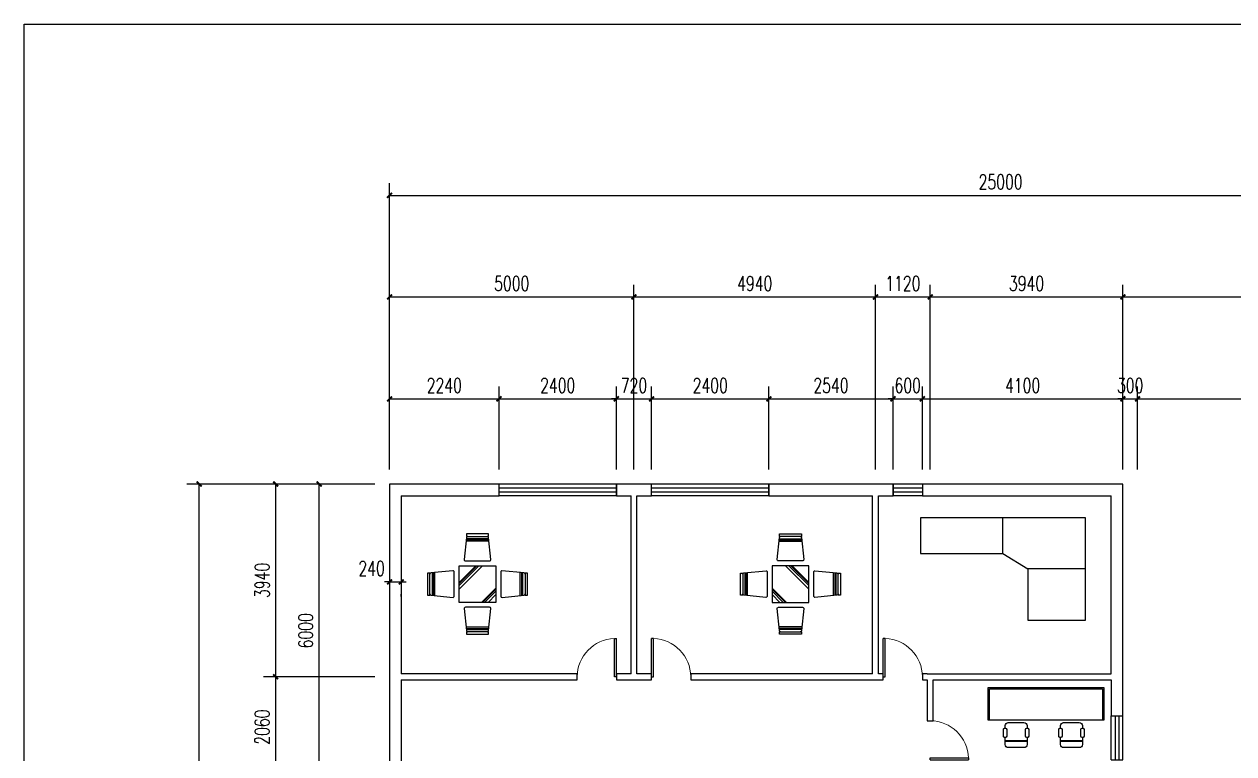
# Model space of a CAD drawing. Extents: x -76502 to 88679, y -12865 to 57615.
# Drawn here: x 17039 to 41782, y 42699 to 57615 of the extents above; entities that cross this region are included whole.
import ezdxf

# ---------------------------------------------------------------- set-up
doc = ezdxf.new("R2010")
doc.units = 0
doc.header["$LTSCALE"] = 1000
doc.header["$MEASUREMENT"] = 0
for name, color, linetype in [('edge', 180, 'Continuous'), ('LVTRY', 6, 'Continuous'), ('PUB_DIM', 3, 'Continuous'), ('WALL', 9, 'Continuous'), ('WINDOW', 4, 'Continuous')]:
    doc.layers.add(name, color=color, linetype=linetype)
doc.styles.add('_TCH_DIM_T3', font='SIMPLEX', dxfattribs={"width": 0.705882, "bigfont": 'GBCBIG'})
doc.dimstyles.new('_TCH_ARCH&&100', dxfattribs={"dimtxt": 297.5, "dimasz": 100, "dimexe": 250, "dimexo": 300, "dimgap": 126.25, "dimtad": 1, "dimdec": 0, "dimzin": 0, "dimdsep": 46, "dimtxsty": '_TCH_DIM_T3', "dimblk": 'ARCHTICK', "dimcen": 0.09, "dimclrt": 7, "dimazin": 2, "dimtfac": 1, "dimtdec": 0, "dimtix": 1, "dimtmove": 2, "dimatfit": 3, "dimfxl": 100, "dimtolj": 1, "dimtzin": 0, "dimarcsym": 0})

# ---------------------------------------------------------------- blocks, each defined once
blk = doc.blocks.new('_ArchTick')
at = {"color": 0, "linetype": 'ByBlock', "const_width": 0.4}
blk.add_lwpolyline([(-0.5, -0.5), (0.5, 0.5)], dxfattribs=at)
blk = doc.blocks.new('*D204')
at = {"layer": 'Defpoints', "color": 0, "transparency": 16777216}
for p in [(23072, 48214), (24512, 48214), (24512, 42214)]:
    blk.add_point(p, dxfattribs=at)
at = {"layer": 'PUB_DIM', "color": 0, "lineweight": -2, "transparency": 16777216}
for p, q in [((24212, 48214), (22822, 48214)), ((23072, 42214), (23072, 48214)), ((24212, 42214), (22822, 42214))]:
    blk.add_line(p, q, dxfattribs=at)
at = {"layer": 'PUB_DIM', "color": 0, "lineweight": -2, "transparency": 16777216, "xscale": 100, "yscale": 100, "zscale": 100}
for p, rotation in [((23072, 48214), 90), ((23072, 42214), 270)]:
    blk.add_blockref('_ArchTick', p, dxfattribs=dict(at, rotation=rotation))
at = {"layer": 'PUB_DIM', "color": 7, "transparency": 16777216, "insert": (22797, 45214), "char_height": 297.5, "attachment_point": 5, "rotation": 90, "style": '_TCH_DIM_T3'}
blk.add_mtext('\\A1;6000', dxfattribs=at)
blk = doc.blocks.new('*D220')
at = {"layer": 'Defpoints', "color": 0, "transparency": 16777216}
for p in [(20617, 48214), (24512, 48214), (24512, 28214)]:
    blk.add_point(p, dxfattribs=at)
at = {"layer": 'PUB_DIM', "color": 0, "lineweight": -2, "transparency": 16777216}
for p, q in [((24212, 48214), (20367, 48214)), ((20617, 28214), (20617, 48214)), ((24212, 28214), (20367, 28214))]:
    blk.add_line(p, q, dxfattribs=at)
at = {"layer": 'PUB_DIM', "color": 0, "lineweight": -2, "transparency": 16777216, "xscale": 100, "yscale": 100, "zscale": 100}
for p, rotation in [((20617, 48214), 90), ((20617, 28214), 270)]:
    blk.add_blockref('_ArchTick', p, dxfattribs=dict(at, rotation=rotation))
at = {"layer": 'PUB_DIM', "color": 7, "transparency": 16777216, "insert": (20342, 38214), "char_height": 297.5, "attachment_point": 5, "rotation": 90, "style": '_TCH_DIM_T3'}
blk.add_mtext('\\A1;20000', dxfattribs=at)
blk = doc.blocks.new('*D225')
at = {"layer": 'Defpoints', "color": 0, "transparency": 16777216}
for p in [(22183, 48214), (24512, 48214), (24512, 44274)]:
    blk.add_point(p, dxfattribs=at)
at = {"layer": 'PUB_DIM', "color": 0, "lineweight": -2, "transparency": 16777216}
for p, q in [((24212, 48214), (21933, 48214)), ((22183, 44274), (22183, 48214)), ((24212, 44274), (21933, 44274))]:
    blk.add_line(p, q, dxfattribs=at)
at = {"layer": 'PUB_DIM', "color": 0, "lineweight": -2, "transparency": 16777216, "xscale": 100, "yscale": 100, "zscale": 100}
for p, rotation in [((22183, 48214), 90), ((22183, 44274), 270)]:
    blk.add_blockref('_ArchTick', p, dxfattribs=dict(at, rotation=rotation))
at = {"layer": 'PUB_DIM', "color": 7, "transparency": 16777216, "insert": (21908, 46244), "char_height": 297.5, "attachment_point": 5, "rotation": 90, "style": '_TCH_DIM_T3'}
blk.add_mtext('\\A1;3940', dxfattribs=at)
blk = doc.blocks.new('*D226')
at = {"layer": 'Defpoints', "color": 0, "transparency": 16777216}
for p in [(22183, 44274), (24512, 44274), (24512, 42214)]:
    blk.add_point(p, dxfattribs=at)
at = {"layer": 'PUB_DIM', "color": 0, "lineweight": -2, "transparency": 16777216}
for p, q in [((24212, 44274), (21933, 44274)), ((22183, 42214), (22183, 44274)), ((24212, 42214), (21933, 42214))]:
    blk.add_line(p, q, dxfattribs=at)
at = {"layer": 'PUB_DIM', "color": 0, "lineweight": -2, "transparency": 16777216, "xscale": 100, "yscale": 100, "zscale": 100}
for p, rotation in [((22183, 44274), 90), ((22183, 42214), 270)]:
    blk.add_blockref('_ArchTick', p, dxfattribs=dict(at, rotation=rotation))
at = {"layer": 'PUB_DIM', "color": 7, "transparency": 16777216, "insert": (21908, 43244), "char_height": 297.5, "attachment_point": 5, "rotation": 90, "style": '_TCH_DIM_T3'}
blk.add_mtext('\\A1;2060', dxfattribs=at)
blk = doc.blocks.new('*D227')
at = {"layer": 'Defpoints', "color": 0, "transparency": 16777216}
for p in [(24512, 46214), (24752, 46214), (24752, 46214)]:
    blk.add_point(p, dxfattribs=at)
at = {"layer": 'PUB_DIM', "color": 0, "lineweight": -2, "transparency": 16777216}
for p, q in [((24512, 46514), (24512, 46464)), ((24512, 46214), (24412, 46214)), ((24512, 46214), (24752, 46214)), ((24752, 46214), (24852, 46214)), ((24752, 45914), (24752, 45964))]:
    blk.add_line(p, q, dxfattribs=at)
at = {"layer": 'PUB_DIM', "color": 0, "lineweight": -2, "transparency": 16777216, "xscale": 100, "yscale": 100, "zscale": 100}
blk.add_blockref('_ArchTick', (24512, 46214), dxfattribs=at)
at = {"layer": 'PUB_DIM', "color": 0, "lineweight": -2, "transparency": 16777216, "xscale": 100, "yscale": 100, "zscale": 100, "rotation": 180}
blk.add_blockref('_ArchTick', (24752, 46214), dxfattribs=at)
at = {"layer": 'PUB_DIM', "color": 7, "transparency": 16777216, "insert": (24145, 46489), "char_height": 297.5, "attachment_point": 5, "style": '_TCH_DIM_T3'}
blk.add_mtext('\\A1;240', dxfattribs=at)
blk = doc.blocks.new('*D228')
at = {"layer": 'Defpoints', "color": 0, "transparency": 16777216}
for p in [(49512, 54116), (24512, 48214), (49512, 48214)]:
    blk.add_point(p, dxfattribs=at)
at = {"layer": 'PUB_DIM', "color": 0, "lineweight": -2, "transparency": 16777216}
for p, q in [((24512, 48514), (24512, 54366)), ((49512, 48514), (49512, 54366)), ((24512, 54116), (49512, 54116))]:
    blk.add_line(p, q, dxfattribs=at)
at = {"layer": 'PUB_DIM', "color": 0, "lineweight": -2, "transparency": 16777216, "xscale": 100, "yscale": 100, "zscale": 100, "rotation": 180}
blk.add_blockref('_ArchTick', (24512, 54116), dxfattribs=at)
at = {"layer": 'PUB_DIM', "color": 0, "lineweight": -2, "transparency": 16777216, "xscale": 100, "yscale": 100, "zscale": 100}
blk.add_blockref('_ArchTick', (49512, 54116), dxfattribs=at)
at = {"layer": 'PUB_DIM', "color": 7, "transparency": 16777216, "insert": (37012, 54391), "char_height": 297.5, "attachment_point": 5, "style": '_TCH_DIM_T3'}
blk.add_mtext('\\A1;25000', dxfattribs=at)
blk = doc.blocks.new('*D229')
at = {"layer": 'Defpoints', "color": 0, "transparency": 16777216}
for p in [(49512, 52039), (39512, 48214), (49512, 48214)]:
    blk.add_point(p, dxfattribs=at)
at = {"layer": 'PUB_DIM', "color": 0, "lineweight": -2, "transparency": 16777216}
for p, q in [((39512, 48514), (39512, 52289)), ((49512, 48514), (49512, 52289)), ((39512, 52039), (49512, 52039))]:
    blk.add_line(p, q, dxfattribs=at)
at = {"layer": 'PUB_DIM', "color": 0, "lineweight": -2, "transparency": 16777216, "xscale": 100, "yscale": 100, "zscale": 100, "rotation": 180}
blk.add_blockref('_ArchTick', (39512, 52039), dxfattribs=at)
at = {"layer": 'PUB_DIM', "color": 0, "lineweight": -2, "transparency": 16777216, "xscale": 100, "yscale": 100, "zscale": 100}
blk.add_blockref('_ArchTick', (49512, 52039), dxfattribs=at)
at = {"layer": 'PUB_DIM', "color": 7, "transparency": 16777216, "insert": (44512, 52314), "char_height": 297.5, "attachment_point": 5, "style": '_TCH_DIM_T3'}
blk.add_mtext('\\A1;10000', dxfattribs=at)
blk = doc.blocks.new('*D230')
at = {"layer": 'Defpoints', "color": 0, "transparency": 16777216}
for p in [(29512, 52039), (24512, 48214), (29512, 48214)]:
    blk.add_point(p, dxfattribs=at)
at = {"layer": 'PUB_DIM', "color": 0, "lineweight": -2, "transparency": 16777216}
for p, q in [((24512, 48514), (24512, 52289)), ((29512, 48514), (29512, 52289)), ((24512, 52039), (29512, 52039))]:
    blk.add_line(p, q, dxfattribs=at)
at = {"layer": 'PUB_DIM', "color": 0, "lineweight": -2, "transparency": 16777216, "xscale": 100, "yscale": 100, "zscale": 100, "rotation": 180}
blk.add_blockref('_ArchTick', (24512, 52039), dxfattribs=at)
at = {"layer": 'PUB_DIM', "color": 0, "lineweight": -2, "transparency": 16777216, "xscale": 100, "yscale": 100, "zscale": 100}
blk.add_blockref('_ArchTick', (29512, 52039), dxfattribs=at)
at = {"layer": 'PUB_DIM', "color": 7, "transparency": 16777216, "insert": (27012, 52314), "char_height": 297.5, "attachment_point": 5, "style": '_TCH_DIM_T3'}
blk.add_mtext('\\A1;5000', dxfattribs=at)
blk = doc.blocks.new('*D231')
at = {"layer": 'Defpoints', "color": 0, "transparency": 16777216}
for p in [(34452, 52039), (29512, 48214), (34452, 48214)]:
    blk.add_point(p, dxfattribs=at)
at = {"layer": 'PUB_DIM', "color": 0, "lineweight": -2, "transparency": 16777216}
for p, q in [((29512, 48514), (29512, 52289)), ((34452, 48514), (34452, 52289)), ((29512, 52039), (34452, 52039))]:
    blk.add_line(p, q, dxfattribs=at)
at = {"layer": 'PUB_DIM', "color": 0, "lineweight": -2, "transparency": 16777216, "xscale": 100, "yscale": 100, "zscale": 100, "rotation": 180}
blk.add_blockref('_ArchTick', (29512, 52039), dxfattribs=at)
at = {"layer": 'PUB_DIM', "color": 0, "lineweight": -2, "transparency": 16777216, "xscale": 100, "yscale": 100, "zscale": 100}
blk.add_blockref('_ArchTick', (34452, 52039), dxfattribs=at)
at = {"layer": 'PUB_DIM', "color": 7, "transparency": 16777216, "insert": (31982, 52314), "char_height": 297.5, "attachment_point": 5, "style": '_TCH_DIM_T3'}
blk.add_mtext('\\A1;4940', dxfattribs=at)
blk = doc.blocks.new('*D232')
at = {"layer": 'Defpoints', "color": 0, "transparency": 16777216}
for p in [(35572, 52039), (34452, 48214), (35572, 48214)]:
    blk.add_point(p, dxfattribs=at)
at = {"layer": 'PUB_DIM', "color": 0, "lineweight": -2, "transparency": 16777216}
for p, q in [((34452, 48514), (34452, 52289)), ((35572, 48514), (35572, 52289)), ((34452, 52039), (35572, 52039))]:
    blk.add_line(p, q, dxfattribs=at)
at = {"layer": 'PUB_DIM', "color": 0, "lineweight": -2, "transparency": 16777216, "xscale": 100, "yscale": 100, "zscale": 100, "rotation": 180}
blk.add_blockref('_ArchTick', (34452, 52039), dxfattribs=at)
at = {"layer": 'PUB_DIM', "color": 0, "lineweight": -2, "transparency": 16777216, "xscale": 100, "yscale": 100, "zscale": 100}
blk.add_blockref('_ArchTick', (35572, 52039), dxfattribs=at)
at = {"layer": 'PUB_DIM', "color": 7, "transparency": 16777216, "insert": (35012, 52314), "char_height": 297.5, "attachment_point": 5, "style": '_TCH_DIM_T3'}
blk.add_mtext('\\A1;1120', dxfattribs=at)
blk = doc.blocks.new('*D233')
at = {"layer": 'Defpoints', "color": 0, "transparency": 16777216}
for p in [(39512, 52039), (35572, 48214), (39512, 48214)]:
    blk.add_point(p, dxfattribs=at)
at = {"layer": 'PUB_DIM', "color": 0, "lineweight": -2, "transparency": 16777216}
for p, q in [((35572, 48514), (35572, 52289)), ((39512, 48514), (39512, 52289)), ((35572, 52039), (39512, 52039))]:
    blk.add_line(p, q, dxfattribs=at)
at = {"layer": 'PUB_DIM', "color": 0, "lineweight": -2, "transparency": 16777216, "xscale": 100, "yscale": 100, "zscale": 100, "rotation": 180}
blk.add_blockref('_ArchTick', (35572, 52039), dxfattribs=at)
at = {"layer": 'PUB_DIM', "color": 0, "lineweight": -2, "transparency": 16777216, "xscale": 100, "yscale": 100, "zscale": 100}
blk.add_blockref('_ArchTick', (39512, 52039), dxfattribs=at)
at = {"layer": 'PUB_DIM', "color": 7, "transparency": 16777216, "insert": (37542, 52314), "char_height": 297.5, "attachment_point": 5, "style": '_TCH_DIM_T3'}
blk.add_mtext('\\A1;3940', dxfattribs=at)
blk = doc.blocks.new('*D234')
at = {"layer": 'Defpoints', "color": 0, "transparency": 16777216}
for p in [(26752, 49955), (24512, 48214), (26752, 48214)]:
    blk.add_point(p, dxfattribs=at)
at = {"layer": 'PUB_DIM', "color": 0, "lineweight": -2, "transparency": 16777216}
for p, q in [((24512, 48514), (24512, 50205)), ((26752, 48514), (26752, 50205)), ((24512, 49955), (26752, 49955))]:
    blk.add_line(p, q, dxfattribs=at)
at = {"layer": 'PUB_DIM', "color": 0, "lineweight": -2, "transparency": 16777216, "xscale": 100, "yscale": 100, "zscale": 100, "rotation": 180}
blk.add_blockref('_ArchTick', (24512, 49955), dxfattribs=at)
at = {"layer": 'PUB_DIM', "color": 0, "lineweight": -2, "transparency": 16777216, "xscale": 100, "yscale": 100, "zscale": 100}
blk.add_blockref('_ArchTick', (26752, 49955), dxfattribs=at)
at = {"layer": 'PUB_DIM', "color": 7, "transparency": 16777216, "insert": (25632, 50230), "char_height": 297.5, "attachment_point": 5, "style": '_TCH_DIM_T3'}
blk.add_mtext('\\A1;2240', dxfattribs=at)
blk = doc.blocks.new('*D235')
at = {"layer": 'Defpoints', "color": 0, "transparency": 16777216}
for p in [(29152, 49955), (26752, 48214), (29152, 48214)]:
    blk.add_point(p, dxfattribs=at)
at = {"layer": 'PUB_DIM', "color": 0, "lineweight": -2, "transparency": 16777216}
for p, q in [((26752, 48514), (26752, 50205)), ((29152, 48514), (29152, 50205)), ((26752, 49955), (29152, 49955))]:
    blk.add_line(p, q, dxfattribs=at)
at = {"layer": 'PUB_DIM', "color": 0, "lineweight": -2, "transparency": 16777216, "xscale": 100, "yscale": 100, "zscale": 100, "rotation": 180}
blk.add_blockref('_ArchTick', (26752, 49955), dxfattribs=at)
at = {"layer": 'PUB_DIM', "color": 0, "lineweight": -2, "transparency": 16777216, "xscale": 100, "yscale": 100, "zscale": 100}
blk.add_blockref('_ArchTick', (29152, 49955), dxfattribs=at)
at = {"layer": 'PUB_DIM', "color": 7, "transparency": 16777216, "insert": (27952, 50230), "char_height": 297.5, "attachment_point": 5, "style": '_TCH_DIM_T3'}
blk.add_mtext('\\A1;2400', dxfattribs=at)
blk = doc.blocks.new('*D236')
at = {"layer": 'Defpoints', "color": 0, "transparency": 16777216}
for p in [(29872, 49955), (29152, 48214), (29872, 48214)]:
    blk.add_point(p, dxfattribs=at)
at = {"layer": 'PUB_DIM', "color": 0, "lineweight": -2, "transparency": 16777216}
for p, q in [((29152, 48514), (29152, 50205)), ((29872, 48514), (29872, 50205)), ((29152, 49955), (29052, 49955)), ((29152, 49955), (29872, 49955)), ((29872, 49955), (29972, 49955))]:
    blk.add_line(p, q, dxfattribs=at)
at = {"layer": 'PUB_DIM', "color": 0, "lineweight": -2, "transparency": 16777216, "xscale": 100, "yscale": 100, "zscale": 100}
blk.add_blockref('_ArchTick', (29152, 49955), dxfattribs=at)
at = {"layer": 'PUB_DIM', "color": 0, "lineweight": -2, "transparency": 16777216, "xscale": 100, "yscale": 100, "zscale": 100, "rotation": 180}
blk.add_blockref('_ArchTick', (29872, 49955), dxfattribs=at)
at = {"layer": 'PUB_DIM', "color": 7, "transparency": 16777216, "insert": (29512, 50230), "char_height": 297.5, "attachment_point": 5, "style": '_TCH_DIM_T3'}
blk.add_mtext('\\A1;720', dxfattribs=at)
blk = doc.blocks.new('*D237')
at = {"layer": 'Defpoints', "color": 0, "transparency": 16777216}
for p in [(32272, 49955), (29872, 48214), (32272, 48214)]:
    blk.add_point(p, dxfattribs=at)
at = {"layer": 'PUB_DIM', "color": 0, "lineweight": -2, "transparency": 16777216}
for p, q in [((29872, 48514), (29872, 50205)), ((32272, 48514), (32272, 50205)), ((29872, 49955), (32272, 49955))]:
    blk.add_line(p, q, dxfattribs=at)
at = {"layer": 'PUB_DIM', "color": 0, "lineweight": -2, "transparency": 16777216, "xscale": 100, "yscale": 100, "zscale": 100, "rotation": 180}
blk.add_blockref('_ArchTick', (29872, 49955), dxfattribs=at)
at = {"layer": 'PUB_DIM', "color": 0, "lineweight": -2, "transparency": 16777216, "xscale": 100, "yscale": 100, "zscale": 100}
blk.add_blockref('_ArchTick', (32272, 49955), dxfattribs=at)
at = {"layer": 'PUB_DIM', "color": 7, "transparency": 16777216, "insert": (31072, 50230), "char_height": 297.5, "attachment_point": 5, "style": '_TCH_DIM_T3'}
blk.add_mtext('\\A1;2400', dxfattribs=at)
blk = doc.blocks.new('*D238')
at = {"layer": 'Defpoints', "color": 0, "transparency": 16777216}
for p in [(34812, 49955), (32272, 48214), (34812, 48214)]:
    blk.add_point(p, dxfattribs=at)
at = {"layer": 'PUB_DIM', "color": 0, "lineweight": -2, "transparency": 16777216}
for p, q in [((32272, 48514), (32272, 50205)), ((34812, 48514), (34812, 50205)), ((32272, 49955), (34812, 49955))]:
    blk.add_line(p, q, dxfattribs=at)
at = {"layer": 'PUB_DIM', "color": 0, "lineweight": -2, "transparency": 16777216, "xscale": 100, "yscale": 100, "zscale": 100, "rotation": 180}
blk.add_blockref('_ArchTick', (32272, 49955), dxfattribs=at)
at = {"layer": 'PUB_DIM', "color": 0, "lineweight": -2, "transparency": 16777216, "xscale": 100, "yscale": 100, "zscale": 100}
blk.add_blockref('_ArchTick', (34812, 49955), dxfattribs=at)
at = {"layer": 'PUB_DIM', "color": 7, "transparency": 16777216, "insert": (33542, 50230), "char_height": 297.5, "attachment_point": 5, "style": '_TCH_DIM_T3'}
blk.add_mtext('\\A1;2540', dxfattribs=at)
blk = doc.blocks.new('*D239')
at = {"layer": 'Defpoints', "color": 0, "transparency": 16777216}
for p in [(35412, 49955), (34812, 48214), (35412, 48214)]:
    blk.add_point(p, dxfattribs=at)
at = {"layer": 'PUB_DIM', "color": 0, "lineweight": -2, "transparency": 16777216}
for p, q in [((34812, 48514), (34812, 50205)), ((35412, 48514), (35412, 50205)), ((34812, 49955), (34712, 49955)), ((34812, 49955), (35412, 49955)), ((35412, 49955), (35512, 49955))]:
    blk.add_line(p, q, dxfattribs=at)
at = {"layer": 'PUB_DIM', "color": 0, "lineweight": -2, "transparency": 16777216, "xscale": 100, "yscale": 100, "zscale": 100}
blk.add_blockref('_ArchTick', (34812, 49955), dxfattribs=at)
at = {"layer": 'PUB_DIM', "color": 0, "lineweight": -2, "transparency": 16777216, "xscale": 100, "yscale": 100, "zscale": 100, "rotation": 180}
blk.add_blockref('_ArchTick', (35412, 49955), dxfattribs=at)
at = {"layer": 'PUB_DIM', "color": 7, "transparency": 16777216, "insert": (35112, 50230), "char_height": 297.5, "attachment_point": 5, "style": '_TCH_DIM_T3'}
blk.add_mtext('\\A1;600', dxfattribs=at)
blk = doc.blocks.new('*D240')
at = {"layer": 'Defpoints', "color": 0, "transparency": 16777216}
for p in [(39512, 49955), (35412, 48214), (39512, 48214)]:
    blk.add_point(p, dxfattribs=at)
at = {"layer": 'PUB_DIM', "color": 0, "lineweight": -2, "transparency": 16777216}
for p, q in [((35412, 48514), (35412, 50205)), ((39512, 48514), (39512, 50205)), ((35412, 49955), (39512, 49955))]:
    blk.add_line(p, q, dxfattribs=at)
at = {"layer": 'PUB_DIM', "color": 0, "lineweight": -2, "transparency": 16777216, "xscale": 100, "yscale": 100, "zscale": 100, "rotation": 180}
blk.add_blockref('_ArchTick', (35412, 49955), dxfattribs=at)
at = {"layer": 'PUB_DIM', "color": 0, "lineweight": -2, "transparency": 16777216, "xscale": 100, "yscale": 100, "zscale": 100}
blk.add_blockref('_ArchTick', (39512, 49955), dxfattribs=at)
at = {"layer": 'PUB_DIM', "color": 7, "transparency": 16777216, "insert": (37462, 50230), "char_height": 297.5, "attachment_point": 5, "style": '_TCH_DIM_T3'}
blk.add_mtext('\\A1;4100', dxfattribs=at)
blk = doc.blocks.new('*D241')
at = {"layer": 'Defpoints', "color": 0, "transparency": 16777216}
for p in [(39812, 49955), (39512, 48214), (39812, 48214)]:
    blk.add_point(p, dxfattribs=at)
at = {"layer": 'PUB_DIM', "color": 0, "lineweight": -2, "transparency": 16777216}
for p, q in [((39512, 48514), (39512, 50205)), ((39812, 48514), (39812, 50205)), ((39512, 49955), (39412, 49955)), ((39512, 49955), (39812, 49955)), ((39812, 49955), (39912, 49955))]:
    blk.add_line(p, q, dxfattribs=at)
at = {"layer": 'PUB_DIM', "color": 0, "lineweight": -2, "transparency": 16777216, "xscale": 100, "yscale": 100, "zscale": 100}
blk.add_blockref('_ArchTick', (39512, 49955), dxfattribs=at)
at = {"layer": 'PUB_DIM', "color": 0, "lineweight": -2, "transparency": 16777216, "xscale": 100, "yscale": 100, "zscale": 100, "rotation": 180}
blk.add_blockref('_ArchTick', (39812, 49955), dxfattribs=at)
at = {"layer": 'PUB_DIM', "color": 7, "transparency": 16777216, "insert": (39662, 50230), "char_height": 297.5, "attachment_point": 5, "style": '_TCH_DIM_T3'}
blk.add_mtext('\\A1;300', dxfattribs=at)
blk = doc.blocks.new('*D242')
at = {"layer": 'Defpoints', "color": 0, "transparency": 16777216}
for p in [(47812, 49955), (39812, 48214), (47812, 48214)]:
    blk.add_point(p, dxfattribs=at)
at = {"layer": 'PUB_DIM', "color": 0, "lineweight": -2, "transparency": 16777216}
for p, q in [((39812, 48514), (39812, 50205)), ((47812, 48514), (47812, 50205)), ((39812, 49955), (47812, 49955))]:
    blk.add_line(p, q, dxfattribs=at)
at = {"layer": 'PUB_DIM', "color": 0, "lineweight": -2, "transparency": 16777216, "xscale": 100, "yscale": 100, "zscale": 100, "rotation": 180}
blk.add_blockref('_ArchTick', (39812, 49955), dxfattribs=at)
at = {"layer": 'PUB_DIM', "color": 0, "lineweight": -2, "transparency": 16777216, "xscale": 100, "yscale": 100, "zscale": 100}
blk.add_blockref('_ArchTick', (47812, 49955), dxfattribs=at)
at = {"layer": 'PUB_DIM', "color": 7, "transparency": 16777216, "insert": (43812, 50230), "char_height": 297.5, "attachment_point": 5, "style": '_TCH_DIM_T3'}
blk.add_mtext('\\A1;8000', dxfattribs=at)
blk = doc.blocks.new('$DorLib2D$00000001')
for p, q in [((0.45, 0.975), (0.5, 0.975)), ((0.45, 0), (0.45, 0.975)), ((0.5, 0), (0.5, 0.975)), ((0.5, 0), (0.45, 0))]:
    blk.add_line(p, q)
at = {"lineweight": 13}
blk.add_arc((0.475, 0), 0.975, 91.4693, 180, dxfattribs=at)
blk = doc.blocks.new('$TCHSYS$WIN2D')
for p, q in [((-0.5, 0.5), (0.5, 0.5)), ((-0.5, 0.5), (-0.5, -0.5)), ((0.5, 0.5), (0.5, -0.5)), ((0.5, 0.167), (-0.5, 0.167)), ((0.5, -0.167), (-0.5, -0.167)), ((-0.5, -0.5), (0.5, -0.5))]:
    blk.add_line(p, q)
blk = doc.blocks.new('$plan$00002544')
for p, q in [((1157, -26), (-1157, -26)), ((-1157, -26), (-1157, -668)), ((1157, -668), (1157, -26)), ((-360, -715), (-681, -715)), ((772, -715), (451, -715)), ((-777, -855), (-777, -996)), ((-739, -829), (-751, -829)), ((-745, -779), (-745, -829)), ((-713, -996), (-713, -855)), ((-327, -855), (-327, -996)), ((-289, -829), (-301, -829)), ((-296, -829), (-296, -779)), ((-263, -996), (-263, -855)), ((355, -855), (355, -996)), ((393, -829), (381, -829)), ((387, -779), (387, -829)), ((419, -996), (419, -855)), ((805, -855), (805, -996)), ((843, -829), (831, -829)), ((836, -829), (836, -779)), ((869, -996), (869, -855)), ((-751, -1022), (-739, -1022)), ((-745, -1022), (-745, -1165)), ((-745, -1088), (-296, -1088)), ((-745, -1101), (-296, -1101)), ((-681, -1229), (-360, -1229)), ((-301, -1022), (-289, -1022)), ((-296, -1165), (-296, -1022)), ((381, -1022), (393, -1022)), ((387, -1022), (387, -1165)), ((387, -1088), (836, -1088)), ((387, -1101), (836, -1101)), ((451, -1229), (772, -1229)), ((831, -1022), (843, -1022)), ((836, -1165), (836, -1022))]:
    blk.add_line(p, q)
blk.add_lwpolyline([(-1183, -668), (1183, -668), (1183, 0), (-1183, 0)], close=True)
for points in [[(-296, -1165), (-295, -1022), (-289, -1022, 0.414214), (-263, -996), (-263, -855, 0.414214), (-289, -829), (-295, -829), (-296, -829), (-296, -779, 0.414214), (-360, -715), (-681, -715, 0.414214), (-745, -779), (-745, -829), (-751, -829, 0.414214), (-777, -855), (-777, -996, 0.414214), (-751, -1022), (-745, -1022), (-745, -1165, 0.414214), (-681, -1229), (-360, -1229, 0.414214), (-296, -1165)], [(836, -1165), (837, -1022), (843, -1022, 0.414214), (869, -996), (869, -855, 0.414214), (843, -829), (837, -829), (836, -829), (836, -779, 0.414214), (772, -715), (451, -715, 0.414214), (387, -779), (387, -829), (381, -829, 0.414214), (355, -855), (355, -996, 0.414214), (381, -1022), (387, -1022), (387, -1165, 0.414214), (451, -1229), (772, -1229, 0.414214), (836, -1165)]]:
    blk.add_lwpolyline(points, format="xyb", close=True)
for centre, radius, start, end in [((-681, -779), 64.3, 90, 180), ((-360, -779), 64.3, 0, 90), ((451, -779), 64.3, 90, 180), ((772, -779), 64.3, 0, 90), ((-751, -855), 25.7, 90, 180), ((-739, -855), 25.7, 0, 90), ((-301, -855), 25.7, 90, 180), ((-289, -855), 25.7, 0, 90), ((381, -855), 25.7, 90, 180), ((393, -855), 25.7, 0, 90), ((831, -855), 25.7, 90, 180), ((843, -855), 25.7, 0, 90), ((-751, -996), 25.7, 180, 270), ((-681, -1165), 64.3, 180, 270), ((-739, -996), 25.7, 270, 0), ((-360, -1165), 64.3, 270, 0), ((-301, -996), 25.7, 180, 270), ((-289, -996), 25.7, 270, 0), ((381, -996), 25.7, 180, 270), ((451, -1165), 64.3, 180, 270), ((393, -996), 25.7, 270, 0), ((772, -1165), 64.3, 270, 0), ((831, -996), 25.7, 180, 270), ((843, -996), 25.7, 270, 0)]:
    blk.add_arc(centre, radius, start, end)
blk = doc.blocks.new('$plan$00002481')
for p, q in [((1000, 0), (1000, -700)), ((700, -1000), (0, -1000))]:
    blk.add_line(p, q)
blk.add_lwpolyline([(2000, 0), (0, 0), (0, -2000), (700, -2000), (700, -1000), (1000, -700), (2000, -700)], close=True)
blk = doc.blocks.new('$plan$00002676')
for p, q in [((235, 876, 0), (-235, 876, 0)), ((232, 906, 0), (-232, 906, 0)), ((230, 926, 0), (-230, 926, 0)), ((-225, 975, 0), (225, 975, 0)), ((-375, 11, 0), (-11, 375, 0)), ((-375, -31, 0), (31, 375, 0)), ((-375, -102, 0), (102, 375, 0)), ((-375, 33, 0), (-33, 375, 0)), ((-975, -225, 0), (-975, 225, 0)), ((-926, 230, 0), (-926, -230, 0)), ((-906, 232, 0), (-906, -232, 0)), ((-876, 235, 0), (-876, -235, 0)), ((876, -235, 0), (876, 235, 0)), ((906, -232, 0), (906, 232, 0)), ((926, -230, 0), (926, 230, 0)), ((975, 225, 0), (975, -225, 0)), ((83, -375, 0), (375, -83, 0)), ((104, -375, 0), (375, -104, 0)), ((147, -375, 0), (375, -147, 0)), ((217, -375, 0), (375, -217, 0)), ((-235, -876, 0), (235, -876, 0)), ((-232, -906, 0), (232, -906, 0)), ((-230, -926, 0), (230, -926, 0)), ((225, -975, 0), (-225, -975, 0))]:
    blk.add_line(p, q)
at = {"elevation": 0}
for points in [[(225, 975), (225, 1025), (-225, 1025), (-225, 975), (-202, 975, 0.385314), (-227, 952), (-272, 500, 0.414214), (-247, 475), (247, 475, 0.443716), (272, 502), (227, 952, 0.385314), (202, 975), (225, 975)], [(-975, 225), (-1025, 225), (-1025, -225), (-975, -225), (-975, -202, 0.385314), (-952, -227), (-500, -272, 0.414214), (-475, -247), (-475, 247, 0.443716), (-502, 272), (-952, 227, 0.385314), (-975, 202), (-975, 225)], [(975, -225), (1025, -225), (1025, 225), (975, 225), (975, 202, 0.385314), (952, 227), (500, 272, 0.414214), (475, 247), (475, -247, 0.443716), (502, -272), (952, -227, 0.385314), (975, -202), (975, -225)], [(-225, -975), (-225, -1025), (225, -1025), (225, -975), (202, -975, 0.385314), (227, -952), (272, -500, 0.414214), (247, -475), (-247, -475, 0.443716), (-272, -502), (-227, -952, 0.385314), (-202, -975), (-225, -975)]]:
    blk.add_lwpolyline(points, format="xyb", close=True, dxfattribs=at)
blk.add_lwpolyline([(-375, -375), (-375, 375), (375, 375), (375, -375)], close=True, dxfattribs=at)

msp = doc.modelspace()

# ---------------------------------------------------------------- linework, layer by layer
at = {"layer": 'edge'}
msp.add_lwpolyline([(17038.9, 57614.5), (57216.4, 57614.5), (57216.4, 18101.7), (17038.9, 18101.7)], close=True, dxfattribs=at)
at = {"layer": 'WALL'}
for p, q in [((24511.8, 48213.6), (24511.8, 44213.6)), ((26751.8, 48213.6), (24511.8, 48213.6)), ((26751.8, 47973.6), (26751.8, 48213.6)), ((29511.8, 48213.6), (29151.8, 48213.6)), ((29151.8, 48213.6), (29151.8, 47973.6)), ((29871.8, 48213.6), (29511.8, 48213.6)), ((29871.8, 47973.6), (29871.8, 48213.6)), ((34511.8, 48213.6), (32271.8, 48213.6)), ((32271.8, 48213.6), (32271.8, 47973.6)), ((34811.8, 48213.6), (34511.8, 48213.6)), ((34811.8, 47973.6), (34811.8, 48213.6)), ((39511.8, 48213.6), (35411.8, 48213.6)), ((35411.8, 48213.6), (35411.8, 47973.6)), ((39511.8, 44213.6), (39511.8, 48213.6)), ((24751.8, 47973.6), (24751.8, 44333.6)), ((24751.8, 47973.6), (26751.8, 47973.6)), ((29151.8, 47973.6), (29451.8, 47973.6)), ((29451.8, 44333.6), (29451.8, 47973.6)), ((29571.8, 47973.6), (29871.8, 47973.6)), ((29571.8, 44333.6), (29571.8, 47973.6)), ((32271.8, 47973.6), (34391.8, 47973.6)), ((34391.8, 44333.6), (34391.8, 47973.6)), ((34511.8, 47973.6), (34811.8, 47973.6)), ((34511.8, 44333.6), (34511.8, 47973.6)), ((35411.8, 47973.6), (39271.8, 47973.6)), ((39271.8, 44333.6), (39271.8, 47973.6)), ((28351.8, 44333.6), (24751.8, 44333.6)), ((28351.8, 44213.6), (28351.8, 44333.6)), ((29451.8, 44333.6), (29151.8, 44333.6)), ((29151.8, 44333.6), (29151.8, 44213.6)), ((29871.8, 44333.6), (29571.8, 44333.6)), ((29871.8, 44213.6), (29871.8, 44333.6)), ((34391.8, 44333.6), (30671.8, 44333.6)), ((30671.8, 44333.6), (30671.8, 44213.6)), ((34611.8, 44333.6), (34511.8, 44333.6)), ((34611.8, 44213.6), (34611.8, 44333.6)), ((35511.8, 44333.6), (35411.8, 44333.6)), ((35411.8, 44333.6), (35411.8, 44213.6)), ((35511.8, 44333.6), (39271.8, 44333.6)), ((24511.8, 44213.6), (24511.8, 42213.6)), ((24751.8, 44213.6), (24751.8, 42453.6)), ((24751.8, 44213.6), (28351.8, 44213.6)), ((29151.8, 44213.6), (29511.8, 44213.6)), ((29511.8, 44213.6), (29871.8, 44213.6)), ((30671.8, 44213.6), (34511.8, 44213.6)), ((34511.8, 44213.6), (34611.8, 44213.6)), ((35411.8, 44213.6), (35511.8, 44213.6)), ((35511.8, 44213.6), (35511.8, 43373.6)), ((35631.8, 43373.6), (35631.8, 44213.6)), ((35631.8, 44213.6), (39271.8, 44213.6)), ((39271.8, 44213.6), (39271.8, 43473.6)), ((39511.8, 43473.6), (39511.8, 44213.6)), ((35511.8, 43373.6), (35631.8, 43373.6)), ((39271.8, 43473.6), (39511.8, 43473.6))]:
    msp.add_line(p, q, dxfattribs=at)

# ---------------------------------------------------------------- block references
at = {"layer": 'LVTRY', "xscale": 1.04592380501236, "yscale": 1.689645798083688, "rotation": 270}
msp.add_blockref('$plan$00002481', (38749.9, 47524.4), dxfattribs=at)
at = {"layer": 'LVTRY'}
msp.add_blockref('$plan$00002676', (26310.8, 46169.4), dxfattribs=at)
at = {"layer": 'LVTRY', "yscale": -1, "rotation": 180}
for name, p in [('$plan$00002676', (32712.8, 46169.4)), ('$plan$00002544', (37940.9, 44054.2))]:
    msp.add_blockref(name, p, dxfattribs=at)
at = {"layer": 'WINDOW'}
for name, p, xscale, yscale, zscale, rotation in [('$TCHSYS$WIN2D', (27951.8, 48093.6), 2400, 240, 2400, 180), ('$TCHSYS$WIN2D', (31071.8, 48093.6), 2400, 240, 2400, 180), ('$TCHSYS$WIN2D', (35111.8, 48093.6), 600, -240, 600, 180), ('$DorLib2D$00000001', (30271.8, 44273.6), -800, 800, -800, 359.9999999999999), ('$DorLib2D$00000001', (35571.8, 42973.6), 800, 800, 800, 270.0000000000002), ('$TCHSYS$WIN2D', (39391.8, 43023.6), 900, 240, 900, 90)]:
    msp.add_blockref(name, p, dxfattribs=dict(at, xscale=xscale, yscale=yscale, zscale=zscale, rotation=rotation))
at = {"layer": 'WINDOW', "yscale": 800}
for p, xscale, zscale in [((28751.8, 44273.6), 800, 800), ((35011.8, 44273.6), -800, -800)]:
    msp.add_blockref('$DorLib2D$00000001', p, dxfattribs=dict(at, xscale=xscale, zscale=zscale))

# ---------------------------------------------------------------- dimensions: what is measured, and where the dimension line sits
at = {"layer": 'PUB_DIM'}
for p1, p2, distance, picture, middle in [((24511.8, 48213.6), (49511.8, 48213.6), 5902.4, '*D228', (37011.8, 54390.9)), ((24511.8, 48213.6), (29511.8, 48213.6), 3825.8, '*D230', (27011.8, 52314.4)), ((29511.8, 48213.6), (34451.8, 48213.6), 3825.8, '*D231', (31981.8, 52314.4)), ((34451.8, 48213.6), (35571.8, 48213.6), 3825.8, '*D232', (35011.8, 52314.4)), ((35571.8, 48213.6), (39511.8, 48213.6), 3825.8, '*D233', (37541.8, 52314.4)), ((39511.8, 48213.6), (49511.8, 48213.6), 3825.8, '*D229', (44511.8, 52314.4)), ((24511.8, 48213.6), (26751.8, 48213.6), 1741.6, '*D234', (25631.8, 50230.1)), ((26751.8, 48213.6), (29151.8, 48213.6), 1741.6, '*D235', (27951.8, 50230.1)), ((29151.8, 48213.6), (29871.8, 48213.6), 1741.6, '*D236', (29511.8, 50230.1)), ((29871.8, 48213.6), (32271.8, 48213.6), 1741.6, '*D237', (31071.8, 50230.1)), ((32271.8, 48213.6), (34811.8, 48213.6), 1741.6, '*D238', (33541.8, 50230.1)), ((34811.8, 48213.6), (35411.8, 48213.6), 1741.6, '*D239', (35111.8, 50230.1)), ((35411.8, 48213.6), (39511.8, 48213.6), 1741.6, '*D240', (37461.8, 50230.1)), ((39511.8, 48213.6), (39811.8, 48213.6), 1741.6, '*D241', (39661.8, 50230.1)), ((39811.8, 48213.6), (47811.8, 48213.6), 1741.6, '*D242', (43811.8, 50230.1)), ((24511.8, 28213.6), (24511.8, 48213.6), 3895.1, '*D220', (20341.7, 38213.6)), ((24511.8, 44273.6), (24511.8, 48213.6), 2328.9, '*D225', (21907.9, 46243.6)), ((24511.8, 42213.6), (24511.8, 48213.6), 1439.4, '*D204', (22797.3, 45213.6)), ((24511.8, 42213.6), (24511.8, 44273.6), 2328.9, '*D226', (21907.9, 43243.6))]:
    dim = msp.add_aligned_dim(p1=p1, p2=p2, distance=distance, dimstyle='_TCH_ARCH&&100', dxfattribs=at)
    dim.commit()
    dim.dimension.update_dxf_attribs({"geometry": picture, "text_midpoint": middle})
dim = msp.add_linear_dim(base=(24751.8, 46213.6), p1=(24511.8, 46213.6), p2=(24751.8, 46213.6), angle=0, dimstyle='_TCH_ARCH&&100', dxfattribs=at)
dim.commit()
dim.dimension.update_dxf_attribs({"geometry": '*D227', "text_midpoint": (24145.1, 46488.6), "dimtype": 129})

doc.saveas('drawing.dxf')
